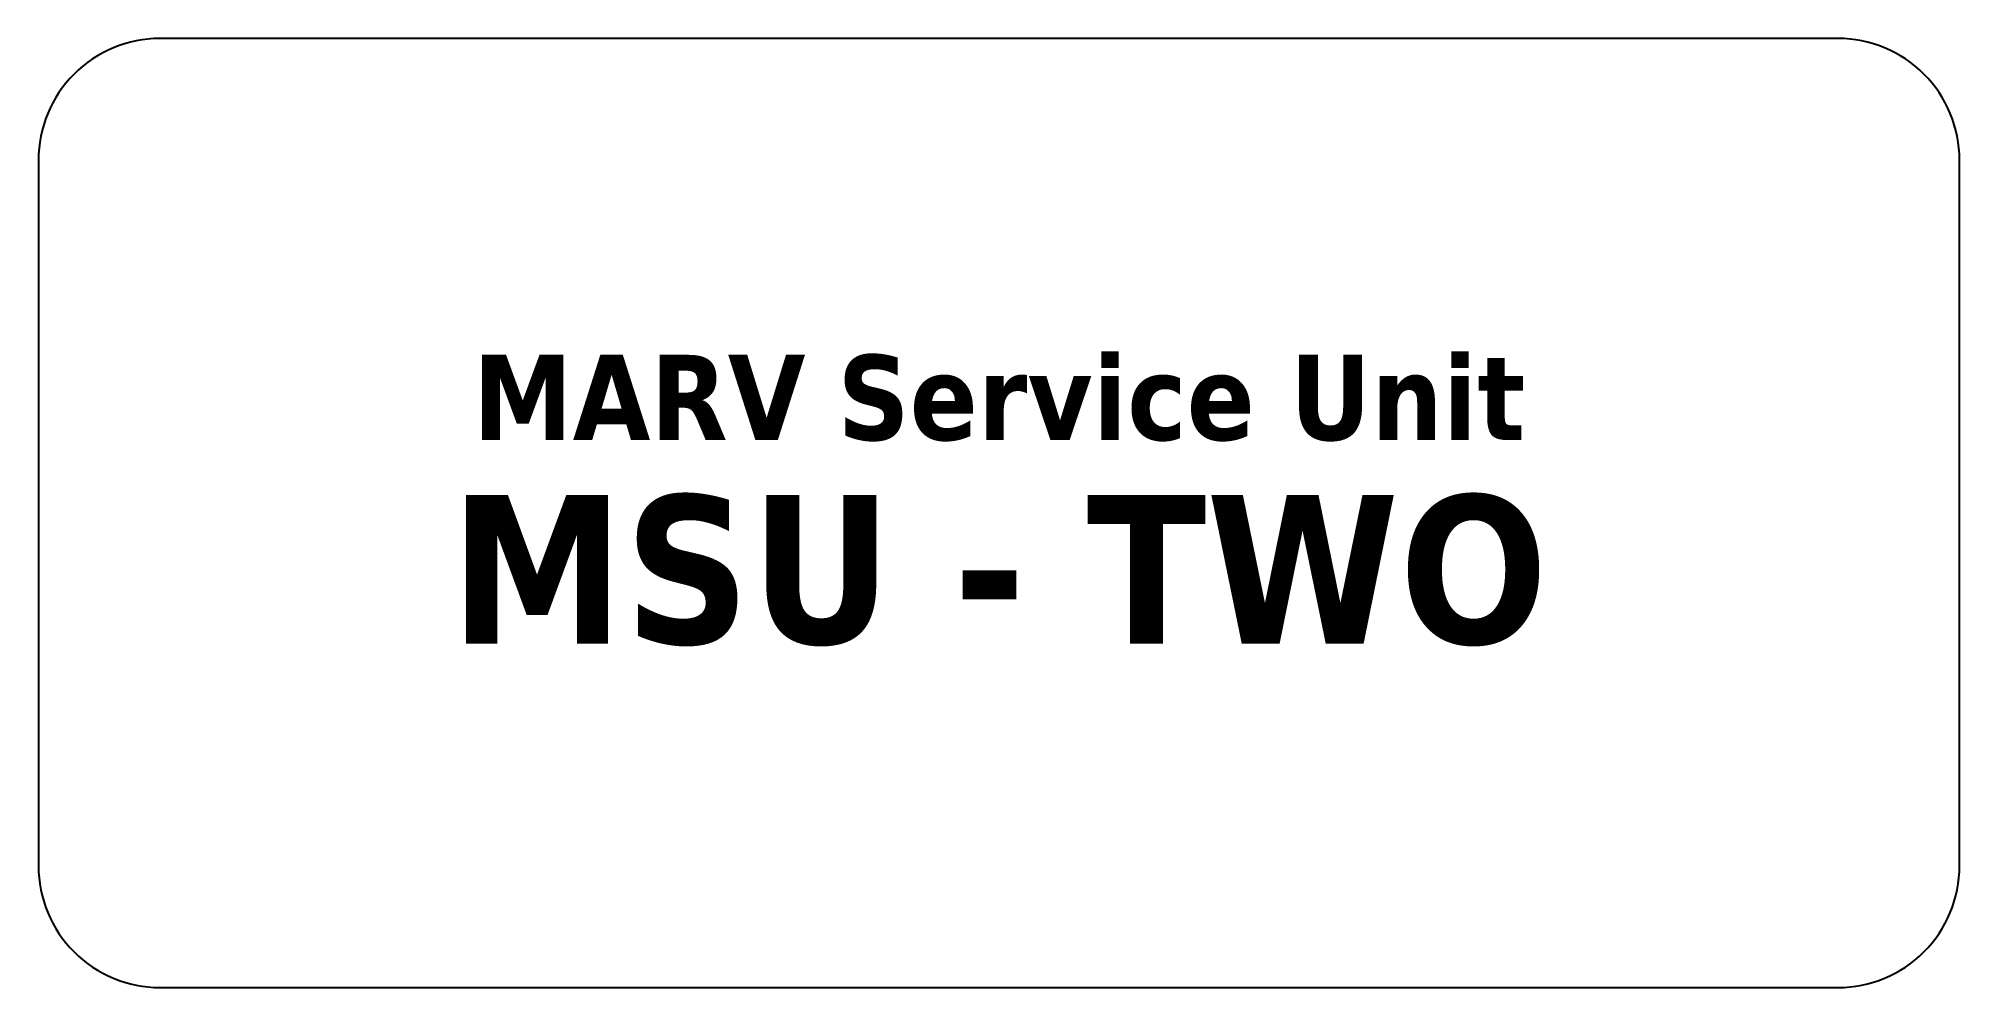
# Model space of a CAD drawing. Header units: millimetres. Extents: x -39.5 to 39.5, y -19.5 to 19.5.
import ezdxf

# ---------------------------------------------------------------- set-up
doc = ezdxf.new("R2010")
doc.units = ezdxf.units.MM
doc.styles.add('Sketch Text (ANSI) - 3DA', font='tahoma.ttf')

msp = doc.modelspace()

# ---------------------------------------------------------------- linework, layer by layer
for p, q in [((34.5, 19.5), (-34.5, 19.5)), ((-39.5, 14.5), (-39.5, -14.5)), ((39.5, -14.5), (39.5, 14.5)), ((-34.5, -19.5), (34.5, -19.5))]:
    msp.add_line(p, q)
msp.add_lwpolyline([(-39.5, -14.5, 0.414214), (-34.5, -19.5), (34.5, -19.5, 0.414214), (39.5, -14.5), (39.5, 14.5, 0.414214), (34.5, 19.5), (-34.5, 19.5, 0.414214), (-39.5, 14.5)], format="xyb", close=True)

# ---------------------------------------------------------------- texts
at = {"color": 7, "insert": (0, 6.5), "char_height": 3.048, "width": 50.24497, "attachment_point": 2, "line_spacing_factor": 0.988068, "style": 'Sketch Text (ANSI) - 3DA'}
msp.add_mtext('{\\fTahoma|b1|i0|c0|p34;\\H1.14829x;MARV\\fTahoma|b0|i0|c0|p34; \\fTahoma|b1|i0|c0|p34;Service Unit\\H0.87143x;\\P\\H2x;MSU - TWO}', dxfattribs=at)

doc.saveas('drawing.dxf')
